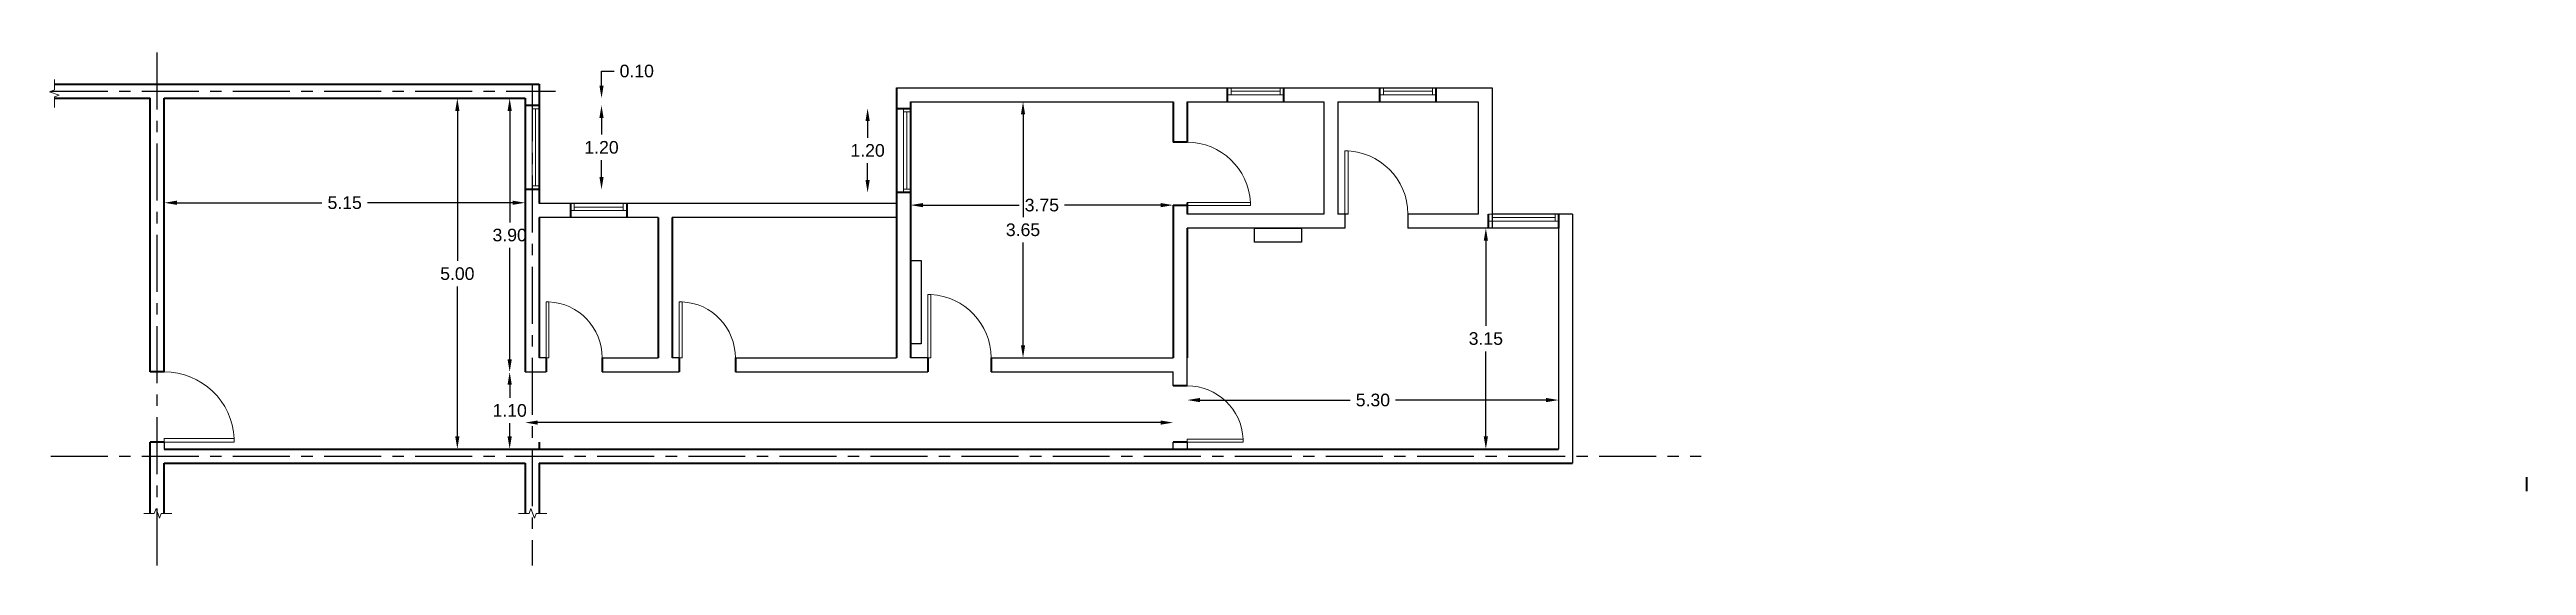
# Model space of a CAD drawing. Header units: inches. Extents: x -32.6 to 2.8, y -420.1 to -412.7.
import ezdxf

# ---------------------------------------------------------------- set-up
doc = ezdxf.new("R2010")
doc.units = ezdxf.units.IN
doc.header["$MEASUREMENT"] = 0
doc.linetypes.add('CENTER', pattern=[2, 1.25, -0.25, 0.25, -0.25])
for name, color, linetype, lineweight in [('DOOR', 1, 'Continuous', 9), ('HATCH', 251, 'Continuous', 5), ('WALL', 7, 'Continuous', 40), ('WINDOW', 142, 'Continuous', 13)]:
    doc.layers.add(name, color=color, linetype=linetype, lineweight=lineweight)
doc.layers.add('S-AXIS', color=8, linetype='CENTER')
doc.styles.get("Standard").update_dxf_attribs({"font": 'arial.ttf'})
doc.dimstyles.get("Standard").update_dxf_attribs({"dimtxt": 0.18, "dimasz": 0.18, "dimexe": 0.18, "dimexo": 0.0625, "dimgap": 0.09, "dimtad": 0, "dimtih": 1, "dimtoh": 1, "dimdec": 4, "dimzin": 0, "dimdsep": 46, "dimtxsty": 'Standard', "dimcen": 0.09, "dimadec": 0, "dimazin": 0, "dimtfac": 1, "dimtdec": 4, "dimtofl": 0, "dimtmove": 0, "dimatfit": 3, "dimfxl": 1, "dimtolj": 1, "dimtzin": 0, "dimarcsym": 0})

# ---------------------------------------------------------------- blocks, each defined once
blk = doc.blocks.new('door -0.80 (bathroom door)')
at = {"layer": 'DOOR'}
for p, q in [((-0.04, 0.8), (-0.04, 0)), ((0, 0.8), (-0.04, 0.8)), ((0, 0.8), (0, 0)), ((0, 0), (-0.04, 0))]:
    blk.add_line(p, q, dxfattribs=at)
at = {"layer": 'DOOR', "extrusion": (0, 0, -1)}
blk.add_ellipse((0, 0), major_axis=(-0.566, 0.566), ratio=1, start_param=5.497787, end_param=7.018563, dxfattribs=at)
blk = doc.blocks.new('80 doora')
at = {"layer": 'WALL'}
for p, q in [((-0.236, 0.154), (-0.236, 0.354)), ((0.564, 0.154), (0.564, 0.354))]:
    blk.add_line(p, q, dxfattribs=at)
at = {"layer": 'DOOR', "rotation": 180}
blk.add_blockref('door -0.80 (bathroom door)', (-0.236, 0.154), dxfattribs=at)
blk = doc.blocks.new('A$C65D82E85')
at = {"layer": 'WALL', "lineweight": 40}
for p, q in [((-0.6, -0.2), (-0.6, 0)), ((0.6, 0), (0.6, -0.2))]:
    blk.add_line(p, q, dxfattribs=at)
at = {"layer": 'WINDOW', "linetype": 'Continuous', "lineweight": 9, "ltscale": 0.5}
for p, q in [((-0.6, 0), (0.6, 0)), ((-0.55, -0.1), (-0.55, 0)), ((0.55, 0), (0.55, -0.1)), ((0.6, -0.1), (-0.6, -0.1)), ((0.6, -0.2), (-0.6, -0.2)), ((-0.55, -0.05), (0.55, -0.05))]:
    blk.add_line(p, q, dxfattribs=at)
blk = doc.blocks.new('*D2200')
at = {"color": 0, "lineweight": -2, "transparency": 16777216}
for p, q in [((-26.743, -413.574), (-26.743, -415.712)), ((-26.743, -418.214), (-26.743, -416.076))]:
    blk.add_line(p, q, dxfattribs=at)
at = {"color": 0, "transparency": 16777216}
for points in [[(-26.773, -413.574), (-26.713, -413.574), (-26.743, -413.394)], [(-26.773, -418.214), (-26.713, -418.214), (-26.743, -418.394)]]:
    blk.add_solid(points, dxfattribs=at)
at = {"layer": 'Defpoints', "color": 0, "transparency": 16777216}
for p in [(-25.775, -413.394), (-26.743, -418.394), (-25.775, -418.394)]:
    blk.add_point(p, dxfattribs=at)
at = {"color": 0, "transparency": 16777216, "insert": (-26.743, -415.894), "char_height": 0.18, "attachment_point": 5}
blk.add_mtext('\\A1;5.00', dxfattribs=at)
blk = doc.blocks.new('*D2202')
at = {"color": 0, "lineweight": -2, "transparency": 16777216}
for p, q in [((-30.746, -414.883), (-28.675, -414.883)), ((-25.955, -414.883), (-28.026, -414.883))]:
    blk.add_line(p, q, dxfattribs=at)
at = {"color": 0, "transparency": 16777216}
for points in [[(-30.746, -414.853), (-30.746, -414.913), (-30.926, -414.883)], [(-25.955, -414.853), (-25.955, -414.913), (-25.775, -414.883)]]:
    blk.add_solid(points, dxfattribs=at)
at = {"layer": 'Defpoints', "color": 0, "transparency": 16777216}
for p in [(-30.926, -413.394), (-25.775, -413.394), (-30.926, -414.883)]:
    blk.add_point(p, dxfattribs=at)
at = {"color": 0, "transparency": 16777216, "insert": (-28.351, -414.883), "char_height": 0.18, "attachment_point": 5}
blk.add_mtext('\\A1;5.15', dxfattribs=at)
blk = doc.blocks.new('*D2203')
at = {"color": 0, "lineweight": -2, "transparency": 16777216}
for p, q in [((-25.996, -417.474), (-25.996, -417.662)), ((-25.996, -418.214), (-25.996, -418.026))]:
    blk.add_line(p, q, dxfattribs=at)
at = {"color": 0, "transparency": 16777216}
for points in [[(-26.026, -417.474), (-25.966, -417.474), (-25.996, -417.294)], [(-26.026, -418.214), (-25.966, -418.214), (-25.996, -418.394)]]:
    blk.add_solid(points, dxfattribs=at)
at = {"layer": 'Defpoints', "color": 0, "transparency": 16777216}
for p in [(-25.775, -417.294), (-25.996, -418.394), (-25.838, -418.394)]:
    blk.add_point(p, dxfattribs=at)
at = {"color": 0, "transparency": 16777216, "insert": (-25.996, -417.844), "char_height": 0.18, "attachment_point": 5}
blk.add_mtext('\\A1;1.10', dxfattribs=at)
blk = doc.blocks.new('*D2208')
at = {"color": 0, "lineweight": -2, "transparency": 16777216}
for p, q in [((-18.669, -413.624), (-18.669, -415.087)), ((-18.669, -416.914), (-18.669, -415.451))]:
    blk.add_line(p, q, dxfattribs=at)
at = {"color": 0, "transparency": 16777216}
for points in [[(-18.699, -413.624), (-18.639, -413.624), (-18.669, -413.444)], [(-18.699, -416.914), (-18.639, -416.914), (-18.669, -417.094)]]:
    blk.add_solid(points, dxfattribs=at)
at = {"layer": 'Defpoints', "color": 0, "transparency": 16777216}
for p in [(-20.275, -413.444), (-20.275, -417.094), (-18.669, -417.094)]:
    blk.add_point(p, dxfattribs=at)
at = {"color": 0, "transparency": 16777216, "insert": (-18.669, -415.269), "char_height": 0.18, "attachment_point": 5}
blk.add_mtext('\\A1;3.65', dxfattribs=at)
blk = doc.blocks.new('*D2209')
at = {"color": 0, "lineweight": -2, "transparency": 16777216}
for p, q in [((-20.095, -414.917), (-18.725, -414.917)), ((-16.705, -414.917), (-18.076, -414.917))]:
    blk.add_line(p, q, dxfattribs=at)
at = {"color": 0, "transparency": 16777216}
for points in [[(-20.095, -414.887), (-20.095, -414.947), (-20.275, -414.917)], [(-16.705, -414.887), (-16.705, -414.947), (-16.525, -414.917)]]:
    blk.add_solid(points, dxfattribs=at)
at = {"layer": 'Defpoints', "color": 0, "transparency": 16777216}
for p in [(-20.275, -414.917), (-20.275, -414.924), (-16.525, -414.924)]:
    blk.add_point(p, dxfattribs=at)
at = {"color": 0, "transparency": 16777216, "insert": (-18.4, -414.917), "char_height": 0.18, "attachment_point": 5}
blk.add_mtext('\\A1;3.75', dxfattribs=at)
blk = doc.blocks.new('*D2210')
at = {"color": 0, "lineweight": -2, "transparency": 16777216}
for p, q in [((-20.887, -413.718), (-20.887, -413.956)), ((-20.887, -414.558), (-20.887, -414.32))]:
    blk.add_line(p, q, dxfattribs=at)
at = {"color": 0, "transparency": 16777216}
for points in [[(-20.917, -413.718), (-20.857, -413.718), (-20.887, -413.538)], [(-20.917, -414.558), (-20.857, -414.558), (-20.887, -414.738)]]:
    blk.add_solid(points, dxfattribs=at)
at = {"layer": 'Defpoints', "color": 0, "transparency": 16777216}
for p in [(-20.475, -413.538), (-20.887, -414.738), (-20.475, -414.738)]:
    blk.add_point(p, dxfattribs=at)
at = {"color": 0, "transparency": 16777216, "insert": (-20.887, -414.138), "char_height": 0.18, "attachment_point": 5}
blk.add_mtext('\\A1;1.20', dxfattribs=at)
blk = doc.blocks.new('*D2211')
at = {"color": 0, "lineweight": -2, "transparency": 16777216}
blk.add_line((-16.705, -418.016), (-25.595, -418.016), dxfattribs=at)
at = {"color": 0, "transparency": 16777216}
for points in [[(-25.595, -417.986), (-25.595, -418.046), (-25.775, -418.016)], [(-16.705, -417.986), (-16.705, -418.046), (-16.525, -418.016)]]:
    blk.add_solid(points, dxfattribs=at)
at = {"layer": 'Defpoints', "color": 0, "transparency": 16777216}
for p in [(-25.775, -418.016), (-25.775, -418.394), (-16.525, -418.394)]:
    blk.add_point(p, dxfattribs=at)
blk = doc.blocks.new('*D2213')
at = {"color": 0, "lineweight": -2, "transparency": 16777216}
for p, q in [((-12.063, -415.424), (-12.063, -416.637)), ((-12.063, -418.214), (-12.063, -417.001))]:
    blk.add_line(p, q, dxfattribs=at)
at = {"color": 0, "transparency": 16777216}
for points in [[(-12.093, -415.424), (-12.033, -415.424), (-12.063, -415.244)], [(-12.093, -418.214), (-12.033, -418.214), (-12.063, -418.394)]]:
    blk.add_solid(points, dxfattribs=at)
at = {"layer": 'Defpoints', "color": 0, "transparency": 16777216}
for p in [(-11.975, -415.244), (-12.063, -418.394), (-11.975, -418.394)]:
    blk.add_point(p, dxfattribs=at)
at = {"color": 0, "transparency": 16777216, "insert": (-12.063, -416.819), "char_height": 0.18, "attachment_point": 5}
blk.add_mtext('\\A1;3.15', dxfattribs=at)
blk = doc.blocks.new('*D2214')
at = {"color": 0, "lineweight": -2, "transparency": 16777216}
for p, q in [((-16.145, -417.695), (-13.999, -417.695)), ((-11.205, -417.695), (-13.352, -417.695))]:
    blk.add_line(p, q, dxfattribs=at)
at = {"color": 0, "transparency": 16777216}
for points in [[(-16.145, -417.665), (-16.145, -417.725), (-16.325, -417.695)], [(-11.205, -417.665), (-11.205, -417.725), (-11.025, -417.695)]]:
    blk.add_solid(points, dxfattribs=at)
at = {"layer": 'Defpoints', "color": 0, "transparency": 16777216}
for p in [(-16.325, -417.695), (-16.325, -418.394), (-11.025, -418.394)]:
    blk.add_point(p, dxfattribs=at)
at = {"color": 0, "transparency": 16777216, "insert": (-13.675, -417.695), "char_height": 0.18, "attachment_point": 5}
blk.add_mtext('\\A1;5.30', dxfattribs=at)
blk = doc.blocks.new('door')
for p, q in [((0, 1), (0, 0)), ((0, 1), (0.05, 1)), ((0.05, 1), (0.05, 0)), ((0, 0), (0.05, 0))]:
    blk.add_line(p, q)
blk.add_arc((0, 0), 1, 0, 90)
blk = doc.blocks.new('door -1.00')
at = {"layer": 'DOOR'}
for p, q in [((0, 0), (-0.05, 0)), ((-0.05, -1), (-0.05, 0)), ((0, -1), (0, 0)), ((0, -1), (-0.05, -1))]:
    blk.add_line(p, q, dxfattribs=at)
blk.add_arc((0, 0), 1, 180, 267.134, dxfattribs=at)
blk = doc.blocks.new('DOOR100')
at = {"layer": 'WALL', "lineweight": 40}
for p, q in [((-0.204, -0.391), (-0.204, -0.591)), ((0.796, -0.391), (0.796, -0.591))]:
    blk.add_line(p, q, dxfattribs=at)
at = {"layer": 'DOOR', "rotation": 180}
blk.add_blockref('door -1.00', (-0.204, -0.391), dxfattribs=at)
blk = doc.blocks.new('*D2217')
at = {"color": 0, "lineweight": -2, "transparency": 16777216}
for p, q in [((-24.685, -413.214), (-24.685, -413.006)), ((-24.685, -413.006), (-24.505, -413.006)), ((-24.685, -413.674), (-24.685, -413.854))]:
    blk.add_line(p, q, dxfattribs=at)
at = {"color": 0, "transparency": 16777216}
for points in [[(-24.715, -413.214), (-24.655, -413.214), (-24.685, -413.394)], [(-24.715, -413.674), (-24.655, -413.674), (-24.685, -413.494)]]:
    blk.add_solid(points, dxfattribs=at)
at = {"layer": 'Defpoints', "color": 0, "transparency": 16777216}
for p in [(-24.769, -413.394), (-24.769, -413.494), (-24.685, -413.494)]:
    blk.add_point(p, dxfattribs=at)
at = {"color": 0, "transparency": 16777216, "insert": (-24.182, -413.006), "char_height": 0.18, "attachment_point": 5}
blk.add_mtext('\\A1;0.10', dxfattribs=at)
blk = doc.blocks.new('*D2218')
at = {"color": 0, "lineweight": -2, "transparency": 16777216}
for p, q in [((-24.685, -413.674), (-24.685, -413.912)), ((-24.685, -414.514), (-24.685, -414.276))]:
    blk.add_line(p, q, dxfattribs=at)
at = {"color": 0, "transparency": 16777216}
for points in [[(-24.715, -413.674), (-24.655, -413.674), (-24.685, -413.494)], [(-24.715, -414.514), (-24.655, -414.514), (-24.685, -414.694)]]:
    blk.add_solid(points, dxfattribs=at)
at = {"layer": 'Defpoints', "color": 0, "transparency": 16777216}
for p in [(-25.675, -413.494), (-25.675, -414.694), (-24.685, -414.694)]:
    blk.add_point(p, dxfattribs=at)
at = {"color": 0, "transparency": 16777216, "insert": (-24.685, -414.094), "char_height": 0.18, "attachment_point": 5}
blk.add_mtext('\\A1;1.20', dxfattribs=at)
blk = doc.blocks.new('A$C644D3723')
at = {"layer": 'WALL', "lineweight": 40}
for p, q in [((-1, -0.2), (-1, 0)), ((0, 0), (0, -0.2))]:
    blk.add_line(p, q, dxfattribs=at)
at = {"layer": 'WINDOW', "linetype": 'Continuous', "lineweight": 9, "ltscale": 0.5}
for p, q in [((-1, 0), (0, 0)), ((-0.95, -0.1), (-0.95, 0)), ((-0.05, 0), (-0.05, -0.1)), ((0, -0.1), (-1, -0.1)), ((0, -0.2), (-1, -0.2)), ((-0.95, -0.05), (-0.05, -0.05))]:
    blk.add_line(p, q, dxfattribs=at)
blk = doc.blocks.new('A$C2FBC55C9')
at = {"layer": 'WALL', "lineweight": 40}
for p, q in [((0, 0), (0, 0.2)), ((0.8, 0.2), (0.8, 0))]:
    blk.add_line(p, q, dxfattribs=at)
at = {"layer": 'WINDOW', "linetype": 'Continuous', "lineweight": 9, "ltscale": 0.5}
for p, q in [((0, 0.2), (0.8, 0.2)), ((0.8, 0.1), (0, 0.1)), ((0.8, 0), (0, 0)), ((0.05, 0.1), (0.05, 0.2)), ((0.05, 0.15), (0.75, 0.15)), ((0.75, 0.2), (0.75, 0.1))]:
    blk.add_line(p, q, dxfattribs=at)
blk = doc.blocks.new('*D3773')
at = {"color": 0, "lineweight": -2, "transparency": 16777216}
for p, q in [((-25.996, -413.574), (-25.996, -415.162)), ((-25.996, -417.114), (-25.996, -415.526))]:
    blk.add_line(p, q, dxfattribs=at)
at = {"color": 0, "transparency": 16777216}
for points in [[(-26.026, -413.574), (-25.966, -413.574), (-25.996, -413.394)], [(-26.026, -417.114), (-25.966, -417.114), (-25.996, -417.294)]]:
    blk.add_solid(points, dxfattribs=at)
at = {"layer": 'Defpoints', "color": 0, "transparency": 16777216}
for p in [(-25.996, -413.394), (-25.775, -413.394), (-25.775, -417.294)]:
    blk.add_point(p, dxfattribs=at)
at = {"color": 0, "transparency": 16777216, "insert": (-25.996, -415.344), "char_height": 0.18, "attachment_point": 5}
blk.add_mtext('\\A1;3.90', dxfattribs=at)

msp = doc.modelspace()

# ---------------------------------------------------------------- linework, layer by layer
for p, q in [((-20.475, -413.244), (-16.325, -413.244)), ((-20.275, -413.444), (-16.525, -413.444)), ((-23.675, -414.894), (-25.575, -414.894)), ((-20.475, -414.894), (-23.675, -414.894)), ((-20.275, -414.738), (-20.275, -415.708)), ((-14.075, -415.044), (-14.075, -415.244)), ((-13.175, -415.044), (-13.175, -415.244)), ((-10.825, -415.044), (-11.975, -415.044)), ((-10.825, -415.044), (-10.825, -418.594)), ((-23.875, -415.094), (-25.575, -415.094)), ((-20.475, -415.094), (-23.675, -415.094)), ((-20.275, -415.708), (-20.275, -415.207)), ((-11.025, -415.244), (-11.975, -415.244)), ((-11.025, -415.244), (-11.025, -418.394)), ((-25.475, -417.094), (-25.575, -417.094)), ((-24.675, -417.094), (-23.875, -417.094)), ((-23.575, -417.094), (-23.675, -417.094)), ((-22.775, -417.094), (-20.475, -417.094)), ((-20.028, -417.094), (-20.275, -417.094)), ((-19.125, -417.094), (-16.525, -417.094)), ((-16.325, -417.494), (-16.325, -417.094)), ((-25.775, -417.294), (-25.475, -417.294)), ((-24.675, -417.294), (-23.875, -417.294)), ((-23.875, -417.294), (-23.575, -417.294)), ((-22.775, -417.294), (-20.475, -417.294)), ((-20.475, -417.294), (-20.028, -417.294)), ((-19.125, -417.294), (-16.525, -417.294)), ((-16.525, -417.494), (-16.525, -417.294)), ((-30.926, -418.294), (-30.926, -418.394)), ((-16.525, -418.394), (-16.525, -418.294)), ((-16.325, -418.294), (-16.325, -418.394))]:
    msp.add_line(p, q)
for points in [[(-16.325, -413.244), (-14.175, -413.244)], [(-14.175, -413.244), (-11.975, -413.244), (-11.975, -415.244), (-13.175, -415.244)], [(-16.325, -413.444), (-16.325, -413.444), (-14.375, -413.444), (-14.375, -415.044), (-16.325, -415.044), (-16.325, -415.044)], [(-14.175, -413.444), (-14.175, -413.444), (-12.175, -413.444), (-12.175, -415.044), (-13.175, -415.044)], [(-14.175, -413.444), (-14.175, -415.044)], [(-14.035, -415.044), (-14.175, -415.044), (-14.175, -415.044)], [(-14.175, -415.244), (-16.325, -415.244)], [(-14.075, -415.244), (-14.175, -415.244)]]:
    msp.add_lwpolyline(points)
for points in [[(-15.365, -415.244), (-14.695, -415.244), (-14.695, -415.444), (-15.365, -415.444)], [(-20.275, -415.708), (-20.125, -415.708), (-20.125, -416.894), (-20.275, -416.894)]]:
    msp.add_lwpolyline(points, close=True)
at = {"layer": 'HATCH', "linetype": 'Continuous'}
for points in [[(-32.495, -413.124), (-32.495, -413.275), (-32.564, -413.3), (-32.426, -413.35), (-32.495, -413.375), (-32.495, -413.526)], [(-30.817, -419.31), (-30.968, -419.31), (-30.993, -419.378), (-31.043, -419.241), (-31.068, -419.31), (-31.219, -419.31)], [(-25.467, -419.31), (-25.618, -419.31), (-25.643, -419.378), (-25.693, -419.241), (-25.718, -419.31), (-25.869, -419.31)]]:
    msp.add_lwpolyline(points, dxfattribs=at)
at = {"layer": 'S-AXIS', "ltscale": 0.65}
for p, q in [((-31.026, -420.052), (-31.026, -412.7)), ((-25.675, -413.194), (-25.675, -420.052)), ((-32.545, -413.294), (-25.341, -413.294)), ((-32.545, -418.494), (-8.992, -418.494))]:
    msp.add_line(p, q, dxfattribs=at)
at = {"layer": 'WALL', "ltscale": 0.5}
for p, q in [((-32.495, -413.194), (-25.575, -413.194)), ((-25.575, -413.194), (-25.575, -414.894)), ((-20.475, -413.244), (-20.475, -417.094)), ((-32.495, -413.394), (-31.126, -413.394)), ((-31.126, -417.294), (-31.126, -413.394)), ((-30.926, -413.394), (-25.775, -413.394)), ((-30.926, -417.294), (-30.926, -413.394)), ((-25.775, -413.394), (-25.775, -417.294)), ((-20.275, -413.444), (-20.275, -417.094)), ((-16.525, -413.444), (-16.525, -414.021)), ((-16.325, -413.444), (-16.325, -414.021)), ((-16.525, -414.924), (-16.525, -417.094)), ((-16.325, -414.884), (-16.325, -415.044)), ((-25.575, -415.094), (-25.575, -417.094)), ((-23.875, -415.094), (-23.875, -417.094)), ((-23.675, -415.094), (-23.675, -417.094)), ((-16.325, -415.244), (-16.325, -417.094)), ((-31.126, -419.31), (-31.126, -418.294)), ((-30.926, -418.294), (-31.126, -418.294)), ((-30.926, -418.394), (-25.575, -418.394)), ((-25.575, -418.294), (-25.575, -418.394)), ((-25.575, -418.394), (-11.025, -418.394)), ((-30.926, -419.31), (-30.926, -418.594)), ((-30.926, -418.594), (-25.775, -418.594)), ((-25.775, -418.594), (-25.775, -419.31)), ((-25.575, -418.594), (-25.575, -419.31)), ((-25.575, -418.594), (-10.825, -418.594)), ((-25.575, -418.594), (-25.575, -419.31)), ((2.79, -418.794), (2.79, -418.994))]:
    msp.add_line(p, q, dxfattribs=at)
at = {"layer": 'WALL', "lineweight": 40}
for p, q in [((-16.325, -414.021), (-16.525, -414.021)), ((-16.325, -414.924), (-16.506, -414.924)), ((-20.028, -417.094), (-20.028, -417.294)), ((-19.125, -417.094), (-19.125, -417.294))]:
    msp.add_line(p, q, dxfattribs=at)
at = {"layer": 'WALL'}
for p, q in [((-16.325, -414.924), (-16.525, -414.924)), ((-30.926, -417.294), (-31.126, -417.294)), ((-30.926, -418.294), (-31.126, -418.294))]:
    msp.add_line(p, q, dxfattribs=at)

# ---------------------------------------------------------------- block references
for name, p in [('A$C2FBC55C9', (-15.75, -413.444)), ('A$C2FBC55C9', (-13.575, -413.444)), ('A$C2FBC55C9', (-25.125, -415.094)), ('A$C644D3723', (-11.025, -415.044))]:
    msp.add_blockref(name, p)
at = {"rotation": 270}
for p in [(-25.575, -414.094), (-20.275, -414.138)]:
    msp.add_blockref('A$C65D82E85', p, dxfattribs=at)
at = {"layer": 'DOOR', "extrusion": (0, 0, -1), "xscale": 0.9027081240000001, "yscale": 0.9027081240000001, "zscale": -0.9027081240000001, "rotation": 270}
msp.add_blockref('door -1.00', (16.325, -414.924), dxfattribs=at)
at = {"layer": 'DOOR'}
for name, p, xscale, yscale, zscale, rotation in [('door', (-14.075, -415.044), 0.8999999999941792, 0.8999999999941792, 0.8999999999941792, 4.218575844133196e-07), ('door -1.00', (-20.028, -417.094), 0.9027081240000001, 0.9027081240000001, 0.9027081240000001, 180)]:
    msp.add_blockref(name, p, dxfattribs=dict(at, xscale=xscale, yscale=yscale, zscale=zscale, rotation=rotation))
at = {"layer": 'DOOR', "xscale": -1}
for name, p, rotation in [('80 doora', (-25.239, -416.94), 180), ('80 doora', (-23.339, -416.94), 180), ('DOOR100', (-30.535, -418.09), 270)]:
    msp.add_blockref(name, p, dxfattribs=dict(at, rotation=rotation))
at = {"layer": 'DOOR', "rotation": 90.00000000000001}
msp.add_blockref('80 doora', (-16.172, -418.057), dxfattribs=at)

# ---------------------------------------------------------------- dimensions: what is measured, and where the dimension line sits
dim = msp.add_linear_dim(base=(-24.685, -413.494), p1=(-24.769, -413.394), p2=(-24.769, -413.494), angle=90, dimstyle='Standard', override={"dimdec": 2, "dimse1": 1, "dimse2": 1, "dimfxl": 0.1})
dim.commit()
dim.dimension.update_dxf_attribs({"geometry": '*D2217', "text_midpoint": (-24.182, -413.006), "dimtype": 160})
for base, p1, p2, picture, middle in [((-30.926, -414.883), (-25.775, -413.394), (-30.926, -413.394), '*D2202', (-28.351, -414.883)), ((-20.275, -414.917), (-16.525, -414.924), (-20.275, -414.924), '*D2209', (-18.4, -414.917)), ((-16.325, -417.695), (-11.025, -418.394), (-16.325, -418.394), '*D2214', (-13.675, -417.695))]:
    dim = msp.add_linear_dim(base=base, p1=p1, p2=p2, dimstyle='Standard', override={"dimdec": 2, "dimse1": 1, "dimse2": 1, "dimfxl": 0.1})
    dim.commit()
    dim.dimension.update_dxf_attribs({"geometry": picture, "text_midpoint": middle})
for base, p1, p2, picture, middle in [((-26.743, -418.394), (-25.775, -413.394), (-25.775, -418.394), '*D2200', (-26.743, -415.894)), ((-25.996, -413.394), (-25.775, -417.294), (-25.775, -413.394), '*D3773', (-25.996, -415.344)), ((-24.685, -414.694), (-25.675, -413.494), (-25.675, -414.694), '*D2218', (-24.685, -414.094)), ((-20.887, -414.738), (-20.475, -413.538), (-20.475, -414.738), '*D2210', (-20.887, -414.138)), ((-18.669, -417.094), (-20.275, -413.444), (-20.275, -417.094), '*D2208', (-18.669, -415.269)), ((-12.063, -418.394), (-11.975, -415.244), (-11.975, -418.394), '*D2213', (-12.063, -416.819)), ((-25.996, -418.394), (-25.775, -417.294), (-25.838, -418.394), '*D2203', (-25.996, -417.844))]:
    dim = msp.add_linear_dim(base=base, p1=p1, p2=p2, angle=90, dimstyle='Standard', override={"dimdec": 2, "dimse1": 1, "dimse2": 1, "dimfxl": 0.1})
    dim.commit()
    dim.dimension.update_dxf_attribs({"geometry": picture, "text_midpoint": middle})
dim = msp.add_linear_dim(base=(-25.775, -418.016), p1=(-16.525, -418.394), p2=(-25.775, -418.394), text=' ', dimstyle='Standard', override={"dimdec": 2, "dimse1": 1, "dimse2": 1, "dimfxl": 0.1})
dim.commit()
dim.dimension.update_dxf_attribs({"geometry": '*D2211', "text_midpoint": (-21.15, -418.016)})

doc.saveas('drawing.dxf')
